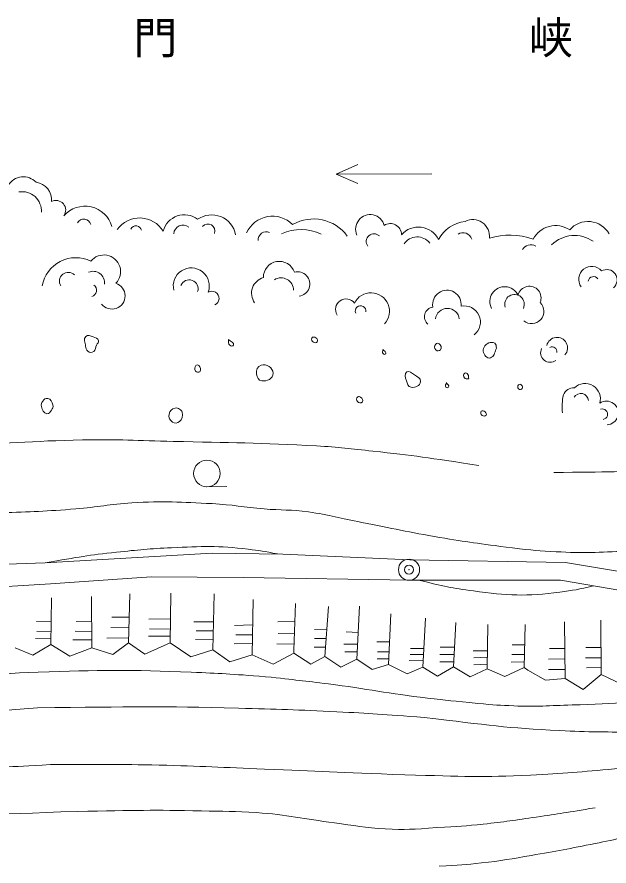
# Model space of a CAD drawing. Units: millimetres, scale not verified. Extents: x 40000 to 680000, y 20000 to 380000.
# Drawn here: x 401503 to 435185, y 262199 to 310540 of the extents above; entities that cross this region are included whole.
import ezdxf
from ezdxf.enums import TextEntityAlignment as Align

# ---------------------------------------------------------------- set-up
doc = ezdxf.new("R2010")
doc.units = ezdxf.units.MM
doc.header["$LTSCALE"] = 1000
doc.header["$PDMODE"] = 32
doc.header["$PDSIZE"] = 500
doc.layers.add('M-BGD', color=7, linetype='Continuous', lineweight=13)
doc.layers.add('M-BMK-SRVR', color=3, linetype='Continuous', lineweight=13)
doc.styles.add('ＭＳ ゴシック', font='')
doc.styles.get('ＭＳ ゴシック').set_extended_font_data('MS Gothic')

msp = doc.modelspace()

# ---------------------------------------------------------------- linework, layer by layer
at = {"layer": 'M-BGD'}
for p, q in [((419662, 301591), (420892, 301064)), ((412281, 283796), (413434, 283801)), ((405755, 274615), (405740, 277541)), ((407839, 274911), (407927, 277703)), ((410218, 274911), (410262, 277733)), ((412641, 274512), (412730, 277703)), ((403435, 274807), (403465, 277467)), ((414887, 274231), (414932, 277378)), ((419010, 274127), (419232, 276979)), ((422648, 273677), (422781, 276558)), ((402608, 276122), (403450, 276107)), ((404869, 276122), (405748, 276108)), ((406908, 276359), (407885, 276371)), ((409006, 276255), (410239, 276270)), ((411562, 276108), (412685, 276104)), ((416338, 276100), (417306, 276115)), ((424598, 273514), (424746, 276307)), ((426342, 273544), (426475, 276056)), ((432694, 272877), (432649, 276098)), ((434733, 273099), (434718, 276202)), ((402623, 275561), (403444, 275575)), ((404810, 275576), (405751, 275546)), ((406849, 275782), (407865, 275752)), ((409036, 275694), (410230, 275679)), ((411695, 275590), (412671, 275588)), ((413882, 275886), (414911, 275930)), ((418437, 275672), (419131, 275688)), ((428248, 273426), (428293, 275952)), ((402549, 275147), (403439, 275176)), ((404677, 275073), (405753, 275074)), ((406612, 275177), (407848, 275191)), ((408977, 275280), (410224, 275279)), ((411666, 275088), (412657, 275085)), ((413956, 275354), (414903, 275353)), ((416353, 275435), (417282, 275419)), ((418422, 275154), (419089, 275150)), ((420225, 275524), (420916, 275492)), ((413868, 274852), (414896, 274880)), ((416279, 274844), (417263, 274827)), ((418407, 274652), (419051, 274654)), ((420106, 274829), (420884, 274826)), ((421983, 274962), (422707, 274961)), ((423889, 274578), (424655, 274578)), ((425574, 274667), (426402, 274668)), ((429679, 274783), (430385, 274797)), ((431807, 274576), (432670, 274592)), ((433861, 274650), (434725, 274650)), ((420151, 274401), (420863, 274400)), ((422013, 274401), (422681, 274385)), ((423874, 274238), (424637, 274235)), ((425559, 274238), (426379, 274249)), ((427448, 274458), (428266, 274457)), ((429664, 274251), (430375, 274250)), ((421998, 274002), (422663, 274003)), ((423815, 273898), (424618, 273882)), ((425559, 273825), (426357, 273821)), ((427492, 274059), (428260, 274088)), ((427492, 273660), (428253, 273688)), ((429620, 273808), (430367, 273821)), ((431733, 273985), (432678, 274001)), ((433846, 274059), (434728, 274059)), ((431748, 273394), (432686, 273395)), ((433905, 273483), (434731, 273498))]:
    msp.add_line(p, q, dxfattribs=at)
for points in [[(425113, 301616), (419662, 301591), (420892, 302144)], [(403103, 279466), (412607, 280012), (416626, 279961), (423861, 279635), (432703, 279484), (441143, 278077)], [(372501, 278036), (389010, 278964), (403103, 279466)], [(441169, 276972), (432427, 278479), (423911, 278479), (414365, 278630), (409140, 278655), (403404, 278260)], [(373205, 276805), (388056, 277607), (394713, 277733), (403404, 278260)], [(401399, 274624), (402401, 274201), (403435, 274807), (404514, 274142), (405755, 274615), (406952, 274246), (407839, 274911), (408784, 274260), (410218, 274911), (411385, 274113), (412641, 274512), (413616, 273817), (414887, 274231), (416069, 273699), (417251, 274320), (418227, 273684), (419010, 274127), (419926, 273522), (420842, 273980), (420990, 276994)], [(417251, 274320), (417251, 274497), (417340, 277142)], [(430361, 273499), (430566, 273350), (431570, 272773), (432694, 272877), (433713, 272256), (434733, 273099), (435900, 272552), (437023, 272877), (438250, 272389), (439446, 273069), (440762, 272759), (441722, 273616), (442771, 273232), (443687, 273926), (443584, 276571)], [(420842, 273980), (421717, 273396), (422648, 273677), (423697, 273145), (424598, 273514), (425426, 273012), (426342, 273544), (427288, 272967), (428248, 273426), (429253, 272997), (430361, 273499), (430406, 275952)]]:
    msp.add_lwpolyline(points, dxfattribs=at)
msp.add_circle((412311, 284552), 757, dxfattribs=at)
for centre, radius, start, end in [((401864, 300432), 1006, 44.0096, 148.6707), ((402458, 300126), 1013, 354.2988, 82.7025), ((401794, 299498), 1097, 356.0948, 99.8068), ((403728, 299545), 547, 323.7985, 118.5734), ((405372, 298163), 1602, 16.5226, 138.6425), ((411023, 298042), 1238, 52.22, 165.967), ((412578, 297886), 1387, 10.6208, 125.0888), ((421598, 298458), 829, 14.9947, 204.0787), ((405305, 298617), 410, 14.4948, 150.3159), ((408482, 297529), 1567, 31.2684, 144.3264), ((412359, 298354), 401, 339.969, 138.7297), ((416038, 297594), 1605, 44.5358, 156.1708), ((418375, 296656), 2384, 36.2801, 120.0358), ((422746, 298145), 632, 0.0469, 123.3515), ((427224, 296946), 1966, 96.6826, 152.0096), ((427438, 298063), 946, 352.8009, 117.9172), ((433988, 297529), 1370, 29.1055, 139.3458), ((408276, 298324), 322, 12.3005, 153.4494), ((410942, 298175), 518, 49.5078, 178.104), ((415686, 297843), 465, 65.9589, 183.4314), ((417659, 295887), 2556, 63.1105, 115.6163), ((424339, 297288), 1288, 26.8131, 138.2657), ((432147, 297206), 1456, 56.596, 151.8011), ((421813, 297761), 437, 44.9742, 218.0187), ((424275, 297130), 891, 37.1091, 146.8407), ((426880, 297742), 515, 17.1637, 123.763), ((429546, 294245), 3880, 70.1467, 107.5386), ((433221, 296245), 1855, 55.1727, 134.5563), ((430734, 297030), 541, 58.7856, 151.0772), ((404846, 294898), 1936, 63.7597, 170.2007), ((406446, 296038), 953, 316.2309, 141.2551), ((416426, 295724), 902, 18.2377, 181.2175), ((434195, 295606), 734, 39.9636, 216.1305), ((404421, 295495), 504, 45.7957, 211.9733), ((405834, 295408), 651, 352.9277, 113.3325), ((411420, 295228), 1026, 339.9498, 194.1789), ((417471, 295338), 694, 277.293, 105.7347), ((435058, 295573), 587, 309.9687, 120.8209), ((406900, 294661), 754, 217.9334, 71.919), ((411299, 295063), 509, 341.5109, 158.0394), ((415778, 294812), 929, 105.8804, 215.45), ((416529, 294985), 703, 359.2753, 122.3895), ((434304, 295457), 303, 33.754, 171.8546), ((405656, 294982), 370, 285.1008, 53.1281), ((412587, 294520), 410, 294.9951, 119.7046), ((425962, 294170), 813, 353.3323, 190.2475), ((429249, 294341), 843, 25.4846, 207.6455), ((430655, 294541), 666, 336.5591, 165.8848), ((420222, 293891), 596, 36.8162, 212.5741), ((421643, 293788), 1050, 316.6545, 154.0429), ((429811, 294187), 554, 334.6619, 196.9683), ((421052, 293794), 304, 350.8062, 204.0566), ((425245, 293473), 559, 98.6327, 229.865), ((425990, 293268), 683, 6.6893, 173.3107), ((426943, 293166), 926, 308.71, 100.8403), ((430788, 293773), 694, 229.3216, 46.5498), ((432228, 291701), 598, 319.2296, 166.3382), ((431839, 291422), 545, 153.5407, 306.6435), ((431953, 291497), 261, 348.1051, 119.5785), ((433816, 288791), 880, 343.8896, 133.1567), ((433202, 288778), 656, 89.044, 158.3362), ((433577, 288674), 434, 2.7126, 150.6902), ((435522, 288338), 3007, 166.9055, 186.459), ((435044, 287993), 673, 272.6407, 124.6429), ((434805, 287925), 299, 279.3389, 109.4239)]:
    msp.add_arc(centre, radius, start, end, dxfattribs=at)
for points, knots in [([(405867, 291493), (405754, 291423), (405635, 291431), (405527, 291508), (405426, 291580), (405431, 291681), (405409, 291803), (405371, 292013), (405265, 292206), (405424, 292350), (405544, 292459), (405685, 292375), (405837, 292320), (405978, 292270), (406112, 292243), (406148, 292099), (406173, 291998), (406073, 291956), (406030, 291862), (405962, 291720), (406001, 291576), (405867, 291493)], [0, 0, 0, 0, 1, 1, 1, 2, 2, 2, 3, 3, 3, 4, 4, 4, 5, 5, 5, 6, 6, 6, 7, 7, 7, 7]), ([(413824, 291846), (413791, 291773), (413681, 291797), (413617, 291846), (413509, 291930), (413563, 292053), (413529, 292186), (413529, 292186), (413529, 292186), (413529, 292186), (413644, 292053), (413897, 292006), (413824, 291846)], [0, 0, 0, 0, 1, 1, 1, 2, 2, 2, 3, 3, 3, 4, 4, 4, 4]), ([(418582, 292038), (418537, 291972), (418445, 291982), (418376, 292024), (418289, 292076), (418220, 292174), (418272, 292260), (418320, 292339), (418432, 292327), (418509, 292275), (418588, 292220), (418637, 292118), (418582, 292038)], [0, 0, 0, 0, 1, 1, 1, 2, 2, 2, 3, 3, 3, 4, 4, 4, 4]), ([(428506, 291164), (428414, 291108), (428315, 291098), (428230, 291164), (428046, 291306), (427972, 291534), (428079, 291741), (428195, 291965), (428454, 292073), (428682, 291968), (428787, 291920), (428743, 291799), (428783, 291691), (428783, 291691), (428783, 291691), (428783, 291691), (428675, 291485), (428705, 291284), (428506, 291164)], [0, 0, 0, 0, 1, 1, 1, 2, 2, 2, 3, 3, 3, 4, 4, 4, 5, 5, 5, 6, 6, 6, 6]), ([(422483, 291359), (422453, 291309), (422376, 291332), (422336, 291374), (422271, 291440), (422327, 291518), (422321, 291610), (422321, 291610), (422321, 291610), (422321, 291610), (422384, 291512), (422544, 291459), (422483, 291359)], [0, 0, 0, 0, 1, 1, 1, 2, 2, 2, 3, 3, 3, 4, 4, 4, 4]), ([(425601, 291595), (425540, 291511), (425411, 291509), (425335, 291580), (425239, 291672), (425245, 291823), (425335, 291920), (425382, 291971), (425456, 291975), (425513, 291935), (425625, 291856), (425682, 291706), (425601, 291595)], [0, 0, 0, 0, 1, 1, 1, 2, 2, 2, 3, 3, 3, 4, 4, 4, 4]), ([(411903, 290339), (411836, 290273), (411725, 290310), (411667, 290383), (411592, 290479), (411594, 290610), (411682, 290694), (411728, 290738), (411796, 290735), (411844, 290694), (411951, 290603), (412004, 290437), (411903, 290339)], [0, 0, 0, 0, 1, 1, 1, 2, 2, 2, 3, 3, 3, 4, 4, 4, 4]), ([(415432, 289824), (415244, 289854), (415151, 290019), (415133, 290208), (415111, 290431), (415172, 290665), (415389, 290721), (415703, 290802), (416074, 290575), (416072, 290251), (416070, 289950), (415728, 289776), (415432, 289824)], [0, 0, 0, 0, 1, 1, 1, 2, 2, 2, 3, 3, 3, 4, 4, 4, 4]), ([(424462, 289782), (424430, 289542), (424172, 289409), (423934, 289456), (423755, 289490), (423711, 289658), (423658, 289832), (423602, 290021), (423517, 290230), (423683, 290335), (423836, 290431), (423962, 290262), (424110, 290159), (424276, 290044), (424489, 289982), (424462, 289782)], [0, 0, 0, 0, 1, 1, 1, 2, 2, 2, 3, 3, 3, 4, 4, 4, 5, 5, 5, 5]), ([(427205, 289941), (427107, 289958), (427014, 289905), (426954, 289985), (426888, 290073), (426889, 290209), (426984, 290266), (427048, 290304), (427114, 290250), (427161, 290192), (427223, 290114), (427188, 290039), (427205, 289941), (427205, 289941), (427205, 289941), (427205, 289941)], [0, 0, 0, 0, 1, 1, 1, 2, 2, 2, 3, 3, 3, 4, 4, 4, 5, 5, 5, 5]), ([(426053, 289468), (426021, 289419), (425943, 289425), (425905, 289468), (425835, 289546), (425923, 289630), (425934, 289734), (425934, 289734), (425934, 289734), (425934, 289734), (425981, 289630), (426115, 289563), (426053, 289468)], [0, 0, 0, 0, 1, 1, 1, 2, 2, 2, 3, 3, 3, 4, 4, 4, 4]), ([(430249, 289379), (430201, 289314), (430102, 289309), (430042, 289364), (429975, 289427), (429974, 289538), (430042, 289601), (430089, 289644), (430157, 289628), (430205, 289586), (430267, 289531), (430299, 289445), (430249, 289379)], [0, 0, 0, 0, 1, 1, 1, 2, 2, 2, 3, 3, 3, 4, 4, 4, 4]), ([(403207, 287946), (403007, 287970), (402938, 288162), (402897, 288360), (402872, 288482), (402894, 288572), (402971, 288670), (403047, 288768), (403130, 288844), (403251, 288818), (403432, 288781), (403512, 288630), (403547, 288449), (403570, 288331), (403525, 288254), (403458, 288153), (403388, 288047), (403333, 287931), (403207, 287946)], [0, 0, 0, 0, 1, 1, 1, 2, 2, 2, 3, 3, 3, 4, 4, 4, 5, 5, 5, 6, 6, 6, 6]), ([(421154, 288625), (421089, 288536), (420946, 288558), (420873, 288640), (420803, 288717), (420809, 288838), (420888, 288906), (420936, 288947), (420999, 288929), (421050, 288891), (421139, 288824), (421219, 288715), (421154, 288625)], [0, 0, 0, 0, 1, 1, 1, 2, 2, 2, 3, 3, 3, 4, 4, 4, 4]), ([(410751, 287500), (410630, 287401), (410485, 287389), (410352, 287471), (410186, 287572), (410122, 287738), (410160, 287929), (410196, 288113), (410319, 288217), (410499, 288269), (410596, 288296), (410665, 288262), (410751, 288209), (410827, 288162), (410879, 288120), (410898, 288032), (410944, 287821), (410917, 287637), (410751, 287500)], [0, 0, 0, 0, 1, 1, 1, 2, 2, 2, 3, 3, 3, 4, 4, 4, 5, 5, 5, 6, 6, 6, 6]), ([(428195, 287872), (428144, 287795), (428032, 287800), (427959, 287857), (427885, 287915), (427848, 288027), (427915, 288093), (427977, 288156), (428070, 288108), (428136, 288049), (428191, 288001), (428236, 287932), (428195, 287872)], [0, 0, 0, 0, 1, 1, 1, 2, 2, 2, 3, 3, 3, 4, 4, 4, 4]), ([(376959, 285192), (381380, 285049), (382666, 284917), (386309, 285179), (387881, 285292), (388754, 285431), (390324, 285564), (393256, 285812), (394903, 285898), (397840, 286076), (400724, 286251), (402339, 286397), (405228, 286461), (407246, 286505), (408377, 286419), (410395, 286375), (413582, 286306), (415368, 286288), (418551, 286119), (419806, 286052), (420505, 285951), (421754, 285820), (424114, 285572), (424883, 285437), (427776, 285009)], [0, 0, 0, 0, 1, 1, 1, 2, 2, 2, 3, 3, 3, 4, 4, 4, 5, 5, 5, 6, 6, 6, 7, 7, 7, 8, 8, 8, 8]), ([(432043, 284603), (435140, 284638), (435947, 284639), (438448, 284731), (440234, 284797), (441234, 284841), (443018, 284945), (447156, 285186), (449470, 285388), (453608, 285628), (455395, 285731), (455958, 285765), (458182, 285883)], [0, 0, 0, 0, 1, 1, 1, 2, 2, 2, 3, 3, 3, 4, 4, 4, 4]), ([(387796, 282483), (391505, 282341), (392484, 282288), (395491, 282275), (397493, 282267), (398614, 282268), (400615, 282318), (402268, 282360), (403195, 282400), (404843, 282532), (406097, 282632), (406790, 282797), (408046, 282873), (409828, 282981), (410833, 282925), (412615, 282831), (413771, 282770), (414409, 282630), (415562, 282532), (416545, 282448), (417104, 282494), (418082, 282361), (419278, 282198), (419929, 281994), (421114, 281763), (422848, 281425), (423812, 281199), (425555, 280909), (427167, 280640), (427703, 280569), (429697, 280311)], [0, 0, 0, 0, 1, 1, 1, 2, 2, 2, 3, 3, 3, 4, 4, 4, 5, 5, 5, 6, 6, 6, 7, 7, 7, 8, 8, 8, 9, 9, 9, 10, 10, 10, 10]), ([(429697, 280311), (430867, 280173), (431205, 280149), (432176, 280094), (433733, 280006), (434611, 280063), (436170, 280119), (438323, 280196), (439526, 280324), (441671, 280521), (443734, 280710), (444886, 280854), (446946, 281073), (449567, 281352), (450388, 281443), (453654, 281802)], [0, 0, 0, 0, 1, 1, 1, 2, 2, 2, 3, 3, 3, 4, 4, 4, 5, 5, 5, 5]), ([(403103, 279466), (405035, 279794), (405569, 279897), (407164, 280067), (408385, 280198), (409070, 280264), (410297, 280320), (411996, 280396), (412963, 280452), (414650, 280235), (415310, 280151), (415553, 280126), (416331, 279965)], [0, 0, 0, 0, 1, 1, 1, 2, 2, 2, 3, 3, 3, 4, 4, 4, 4]), ([(424361, 278479), (425776, 278110), (426245, 278025), (427473, 277859), (429378, 277602), (430491, 277527), (432394, 277796), (433147, 277902), (433442, 277935), (434308, 278155)], [0, 0, 0, 0, 1, 1, 1, 2, 2, 2, 3, 3, 3, 3]), ([(354728, 271326), (358502, 271592), (359456, 271662), (362489, 271854), (364755, 271998), (366023, 272108), (368291, 272206), (370949, 272322), (372439, 272350), (375099, 272407), (381111, 272536), (384482, 272382), (390493, 272550), (392278, 272601), (393279, 272623), (395062, 272721), (398050, 272886), (399716, 273130), (402707, 273234), (406107, 273352), (408019, 273384), (411418, 273234), (413071, 273160), (413626, 273139), (415646, 272977)], [0, 0, 0, 0, 1, 1, 1, 2, 2, 2, 3, 3, 3, 4, 4, 4, 5, 5, 5, 6, 6, 6, 7, 7, 7, 8, 8, 8, 8]), ([(415646, 272977), (417376, 272793), (417827, 272739), (419222, 272565), (421426, 272291), (422644, 272017), (424849, 271761), (425967, 271632), (426332, 271589), (427713, 271460)], [0, 0, 0, 0, 1, 1, 1, 2, 2, 2, 3, 3, 3, 3]), ([(427713, 271460), (428686, 271366), (428963, 271351), (429767, 271318), (431061, 271265), (431788, 271332), (433083, 271368), (435597, 271439), (437003, 271552), (439514, 271695), (443608, 271928), (444914, 272040), (449989, 272423)], [0, 0, 0, 0, 1, 1, 1, 2, 2, 2, 3, 3, 3, 4, 4, 4, 4]), ([(380886, 271052), (383578, 270911), (384266, 270868), (386434, 270787), (387611, 270743), (388270, 270706), (389448, 270686), (391155, 270658), (392112, 270659), (393819, 270686), (397279, 270743), (398436, 270881), (402661, 271214)], [0, 0, 0, 0, 1, 1, 1, 2, 2, 2, 3, 3, 3, 4, 4, 4, 4]), ([(402661, 271214), (408179, 271258), (409632, 271304), (414098, 271184), (416287, 271125), (417513, 271097), (419700, 270983), (421644, 270881), (422273, 270837), (424674, 270656)], [0, 0, 0, 0, 1, 1, 1, 2, 2, 2, 3, 3, 3, 3]), ([(424674, 270656), (428349, 270226), (429359, 270047), (432379, 269911), (433262, 269872), (433757, 269845), (434640, 269836), (435376, 269829), (435790, 269811), (436524, 269861), (439125, 270038), (440564, 270339), (443156, 270615), (445499, 270864), (446805, 271116), (449160, 271192), (450856, 271247), (451454, 271246), (453506, 271167)], [0, 0, 0, 0, 1, 1, 1, 2, 2, 2, 3, 3, 3, 4, 4, 4, 5, 5, 5, 6, 6, 6, 6]), ([(423568, 267390), (426973, 267300), (427931, 267243), (430722, 267374), (432589, 267462), (433631, 267572), (435494, 267726), (437439, 267886), (438526, 267992), (440468, 268178), (443188, 268438), (444706, 268629), (447427, 268881), (450387, 269155), (451334, 269226), (455013, 269509)], [0, 0, 0, 0, 1, 1, 1, 2, 2, 2, 3, 3, 3, 4, 4, 4, 5, 5, 5, 5]), ([(382515, 267747), (387258, 267630), (388516, 267588), (392362, 267622), (395552, 267650), (397340, 267675), (400526, 267823), (401655, 267875), (402020, 267888), (403415, 267974)], [0, 0, 0, 0, 1, 1, 1, 2, 2, 2, 3, 3, 3, 3]), ([(403415, 267974), (406400, 267990), (407186, 267996), (409601, 267943), (411938, 267892), (413245, 267808), (415580, 267717), (418700, 267595), (419678, 267553), (423568, 267390)], [0, 0, 0, 0, 1, 1, 1, 2, 2, 2, 3, 3, 3, 3]), ([(425522, 262199), (426671, 262255), (426994, 262276), (427933, 262375), (429048, 262493), (429666, 262616), (430772, 262802), (432189, 263041), (432979, 263199), (434389, 263480), (435657, 263734), (436363, 263899), (437630, 264159), (439189, 264478), (440056, 264688), (441624, 264963), (443774, 265339), (444990, 265479), (447150, 265792), (448984, 266057), (450005, 266251), (451848, 266445), (453268, 266594), (453743, 266633), (455490, 266746)], [0, 0, 0, 0, 1, 1, 1, 2, 2, 2, 3, 3, 3, 4, 4, 4, 5, 5, 5, 6, 6, 6, 7, 7, 7, 8, 8, 8, 8]), ([(404922, 265311), (408333, 265363), (409235, 265402), (411998, 265338), (413225, 265310), (413913, 265318), (415138, 265238), (416876, 265124), (417831, 264877), (419559, 264660), (420687, 264518), (421313, 264363), (422448, 264308), (423595, 264253), (424020, 264284), (425387, 264384)], [0, 0, 0, 0, 1, 1, 1, 2, 2, 2, 3, 3, 3, 4, 4, 4, 5, 5, 5, 5]), ([(425387, 264384), (426656, 264458), (427002, 264481), (428034, 264586), (429215, 264706), (429872, 264818), (431048, 264988), (432356, 265177), (432775, 265248), (434389, 265515)], [0, 0, 0, 0, 1, 1, 1, 2, 2, 2, 3, 3, 3, 3]), ([(380786, 265198), (384011, 265078), (384854, 265047), (387464, 265009), (390132, 264971), (391628, 264984), (394296, 265009), (398448, 265049), (399790, 265118), (404922, 265311)], [0, 0, 0, 0, 1, 1, 1, 2, 2, 2, 3, 3, 3, 3])]:
    msp.add_open_spline(points, degree=3, knots=knots, dxfattribs=at)
at = {"layer": 'M-BMK-SRVR'}
msp.add_circle((423806, 279070), 600, dxfattribs=at)
msp.add_point((423806, 279070), dxfattribs=at)

# ---------------------------------------------------------------- texts
at = {"layer": 'M-BGD', "style": 'ＭＳ ゴシック'}
msp.add_text('長\u3000\u3000\u3000\u3000\u3000\u3000\u3000\u3000門\u3000\u3000\u3000\u3000\u3000\u3000\u3000\u3000峡', height=1833, dxfattribs=at).set_placement((409373, 307887), align=Align.BOTTOM_CENTER)

doc.saveas('drawing.dxf')
